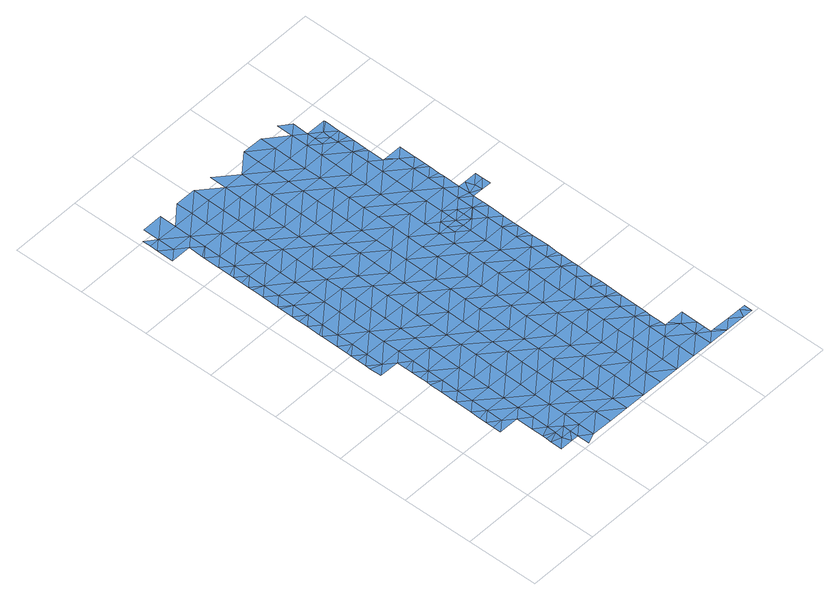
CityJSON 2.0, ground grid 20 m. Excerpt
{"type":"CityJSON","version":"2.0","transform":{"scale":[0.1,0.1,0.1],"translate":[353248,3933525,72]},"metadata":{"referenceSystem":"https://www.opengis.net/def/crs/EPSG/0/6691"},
"CityObjects":{
"waterbody1":{"type":"WaterBody","attributes":{"name":"4","class":"1140","function":"1","WaterBodyRiverFloodingRiskAttribute.description":"2","WaterBodyRiverFloodingRiskAttribute.rankOrg":"2","WaterBodyRiverFloodingRiskAttribute.adminType":"2","WaterBodyRiverFloodingRiskAttribute.scale":"L1"},"geometry":[{"type":"MultiSurface","lod":"1","boundaries":[[[0,1,2]],[[2,1,3]],[[4,1,0]],[[3,5,6]],[[1,5,3]],[[6,5,7]],[[8,9,10]],[[8,11,9]],[[7,12,13]],[[14,9,11]],[[7,5,12]],[[14,15,4]],[[14,11,15]],[[16,17,18]],[[19,13,20]],[[8,21,11]],[[16,22,17]],[[13,12,20]],[[5,1,23]],[[1,4,23]],[[19,24,25]],[[26,27,28]],[[25,24,29]],[[22,30,17]],[[31,32,33]],[[4,15,23]],[[32,18,17]],[[31,18,32]],[[19,20,24]],[[21,34,11]],[[12,5,35]],[[35,5,23]],[[33,36,37]],[[38,39,21]],[[11,40,15]],[[39,26,28]],[[38,26,39]],[[36,41,37]],[[42,43,44]],[[42,29,43]],[[29,24,43]],[[20,12,45]],[[39,34,21]],[[33,32,36]],[[44,46,47]],[[45,12,35]],[[48,49,41]],[[50,32,17]],[[45,51,20]],[[36,48,41]],[[47,46,30]],[[23,15,40]],[[44,43,46]],[[52,39,28]],[[11,34,40]],[[53,50,17]],[[49,54,55]],[[17,30,53]],[[56,36,32]],[[24,20,57]],[[48,54,49]],[[55,54,58]],[[35,23,59]],[[30,46,53]],[[57,20,51]],[[39,52,34]],[[43,24,57]],[[59,23,40]],[[60,45,35]],[[56,48,36]],[[58,61,62]],[[54,61,58]],[[61,63,62]],[[52,28,64]],[[65,60,35]],[[65,35,59]],[[66,51,45]],[[46,67,53]],[[32,50,56]],[[68,54,48]],[[43,57,69]],[[46,43,67]],[[61,70,63]],[[63,70,71]],[[40,34,72]],[[71,70,73]],[[60,66,45]],[[67,43,69]],[[34,52,72]],[[53,74,50]],[[51,75,57]],[[76,61,54]],[[48,56,77]],[[78,79,40]],[[80,73,81]],[[68,48,77]],[[73,70,81]],[[82,69,57]],[[68,76,54]],[[40,72,78]],[[76,70,61]],[[59,40,79]],[[50,83,56]],[[53,67,74]],[[52,64,84]],[[75,51,66]],[[52,85,72]],[[86,80,87]],[[88,60,65]],[[80,81,87]],[[69,82,67]],[[89,81,70]],[[90,86,87]],[[65,59,91]],[[83,50,74]],[[92,93,90]],[[94,77,56]],[[83,95,56]],[[96,78,72]],[[76,89,70]],[[91,59,79]],[[93,92,97]],[[85,52,84]],[[82,57,75]],[[92,90,87]],[[98,74,67]],[[99,66,60]],[[85,96,72]],[[100,101,102]],[[103,87,81]],[[88,99,60]],[[104,105,106]],[[107,97,108]],[[78,109,79]],[[108,97,92]],[[110,83,74]],[[65,91,88]],[[66,99,75]],[[104,100,102]],[[106,100,104]],[[96,109,78]],[[111,107,108]],[[56,95,94]],[[102,101,112]],[[67,82,98]],[[98,110,74]],[[113,114,111]],[[115,92,87]],[[68,77,116]],[[68,117,76]],[[81,89,103]],[[113,111,108]],[[116,117,68]],[[109,118,79]],[[79,119,91]],[[120,121,114]],[[115,108,92]],[[99,122,75]],[[77,94,116]],[[123,89,76]],[[83,124,95]],[[85,84,125]],[[112,126,102]],[[87,103,127]],[[121,120,112]],[[82,75,122]],[[128,124,83]],[[120,114,113]],[[85,129,96]],[[82,130,98]],[[91,131,88]],[[122,130,82]],[[89,123,103]],[[104,102,126]],[[83,110,128]],[[87,127,115]],[[132,129,85]],[[133,113,108]],[[120,126,112]],[[134,135,104]],[[132,85,125]],[[79,118,119]],[[124,136,95]],[[96,137,109]],[[138,116,94]],[[76,117,123]],[[139,134,104]],[[94,95,136]],[[129,137,96]],[[140,120,113]],[[123,141,103]],[[99,88,131]],[[108,115,142]],[[143,128,110]],[[104,126,139]],[[91,119,131]],[[136,138,94]],[[138,117,116]],[[109,144,118]],[[141,145,103]],[[133,108,142]],[[98,130,146]],[[140,126,120]],[[110,98,143]],[[144,119,118]],[[127,103,145]],[[127,147,115]],[[122,99,148]],[[122,149,130]],[[98,146,143]],[[99,131,148]],[[140,113,133]],[[117,150,123]],[[143,151,128]],[[115,147,142]],[[152,131,119]],[[109,137,144]],[[126,153,139]],[[151,154,128]],[[154,136,124]],[[132,125,155]],[[132,156,129]],[[147,127,145]],[[122,148,149]],[[123,157,141]],[[158,153,126]],[[124,128,154]],[[155,125,159]],[[155,156,132]],[[117,138,150]],[[150,157,123]],[[147,160,142]],[[129,156,137]],[[126,140,158]],[[131,161,148]],[[162,138,136]],[[163,130,149]],[[119,144,152]],[[133,142,160]],[[146,130,164]],[[146,165,143]],[[154,162,136]],[[157,166,141]],[[164,165,146]],[[137,167,144]],[[161,131,152]],[[168,149,148]],[[130,163,164]],[[169,147,145]],[[138,170,150]],[[140,133,171]],[[145,141,169]],[[139,153,172]],[[133,160,171]],[[167,137,156]],[[171,173,140]],[[140,174,158]],[[144,175,152]],[[165,176,143]],[[177,148,161]],[[169,141,166]],[[149,178,163]],[[179,157,150]],[[151,143,176]],[[155,159,180]],[[138,162,170]],[[169,181,147]],[[168,148,177]],[[182,156,155]],[[178,164,163]],[[158,183,153]],[[154,151,176]],[[184,179,150]],[[144,167,175]],[[152,185,161]],[[154,186,162]],[[160,147,181]],[[184,150,170]],[[140,173,174]],[[187,172,153]],[[188,155,180]],[[181,189,160]],[[178,149,168]],[[166,157,179]],[[152,175,190]],[[161,191,177]],[[171,160,189]],[[178,192,164]],[[154,176,186]],[[186,193,162]],[[162,194,170]],[[158,174,183]],[[185,152,190]],[[185,191,161]],[[155,188,182]],[[165,164,192]],[[195,176,165]],[[193,194,162]],[[167,156,196]],[[167,197,175]],[[169,166,198]],[[199,181,169]],[[200,184,170]],[[187,153,183]],[[166,179,198]],[[198,199,169]],[[168,177,191]],[[201,188,180]],[[171,189,202]],[[156,182,196]],[[173,171,203]],[[173,204,174]],[[205,186,176]],[[168,206,178]],[[200,179,184]],[[191,206,168]],[[203,171,202]],[[203,204,173]],[[165,192,195]],[[207,201,180]],[[199,208,181]],[[181,209,189]],[[210,192,178]],[[167,196,197]],[[174,211,183]],[[188,212,182]],[[200,170,194]],[[190,175,213]],[[205,176,195]],[[206,210,178]],[[211,187,183]],[[201,212,188]],[[200,214,179]],[[213,175,197]],[[213,215,190]],[[189,216,202]],[[185,215,191]],[[182,217,196]],[[198,179,214]],[[218,199,198]],[[185,190,215]],[[219,186,205]],[[209,181,208]],[[193,220,194]],[[211,174,204]],[[193,186,220]],[[202,221,203]],[[220,186,219]],[[196,222,197]],[[192,210,223]],[[195,192,224]],[[225,208,199]],[[189,209,216]],[[217,182,212]],[[217,222,196]],[[198,214,218]],[[206,191,226]],[[203,227,204]],[[228,210,206]],[[192,223,224]],[[229,225,199]],[[191,215,226]],[[230,214,200]],[[205,195,231]],[[229,199,218]],[[205,232,219]],[[233,212,201]],[[194,220,234]],[[202,216,221]],[[200,194,235]],[[213,197,222]],[[236,215,213]],[[208,237,209]],[[231,195,224]],[[238,206,226]],[[201,207,233]],[[235,194,234]],[[222,236,213]],[[239,217,212]],[[219,232,220]],[[225,237,208]],[[211,204,227]],[[240,241,211]],[[233,207,242]],[[243,216,209]],[[203,221,227]],[[228,206,238]],[[244,224,223]],[[227,240,211]],[[232,205,231]],[[215,245,226]],[[233,246,212]],[[230,200,235]],[[218,214,230]],[[239,247,217]],[[237,243,209]],[[223,210,244]],[[247,248,217]],[[217,248,222]],[[212,246,239]],[[249,231,224]],[[245,215,236]],[[250,238,226]],[[234,220,251]],[[252,235,234]],[[210,228,244]],[[251,220,232]],[[253,236,222]],[[221,216,243]],[[254,227,221]],[[242,255,233]],[[256,225,229]],[[257,253,222]],[[257,222,248]],[[218,230,258]],[[229,218,259]],[[260,250,226]],[[261,239,246]],[[243,254,221]],[[260,226,245]],[[249,224,244]],[[231,262,232]],[[263,245,236]],[[238,264,228]],[[265,230,235]],[[266,267,233]],[[268,240,227]],[[233,267,246]],[[253,263,236]],[[249,262,231]],[[218,258,259]],[[242,269,255]],[[266,233,255]],[[270,237,225]],[[234,251,252]],[[246,271,261]],[[254,268,227]],[[272,265,235]],[[228,264,244]],[[256,229,259]],[[232,273,251]],[[263,274,245]],[[269,275,255]],[[267,271,246]],[[272,235,252]],[[276,260,245]],[[237,270,243]],[[264,238,250]],[[251,277,252]],[[268,278,240]],[[276,245,274]],[[258,230,265]],[[279,259,258]],[[270,225,256]],[[280,254,243]],[[264,281,244]],[[282,250,260]],[[278,283,240]],[[232,262,273]],[[273,284,251]],[[285,275,269]],[[286,260,276]],[[281,287,244]],[[288,289,252]],[[251,284,277]],[[252,277,288]],[[290,256,259]],[[260,286,282]],[[272,252,289]],[[291,268,254]],[[249,244,287]],[[279,258,265]],[[292,264,250]],[[280,243,270]],[[293,285,269]],[[262,249,287]],[[292,250,282]],[[294,270,256]],[[290,259,279]],[[262,295,273]],[[296,277,284]],[[291,254,280]],[[297,272,289]],[[298,278,268]],[[299,300,264]],[[290,294,256]],[[299,264,292]],[[297,301,272]],[[281,264,300]],[[302,280,270]],[[262,287,303]],[[298,283,278]],[[273,304,284]],[[265,272,301]],[[305,268,291]],[[306,307,281]],[[281,307,287]],[[306,281,300]],[[293,308,285]],[[297,289,309]],[[279,265,301]],[[296,284,310]],[[311,290,279]],[[262,303,295]],[[304,310,284]],[[298,268,305]],[[312,291,280]],[[307,313,287]],[[270,294,302]],[[304,273,295]],[[314,308,293]],[[309,315,297]],[[303,287,313]],[[311,279,301]],[[316,294,290]],[[313,317,303]],[[318,280,302]],[[319,295,303]],[[320,305,291]],[[321,283,298]],[[311,322,290]],[[323,324,310]],[[324,323,325]],[[315,326,297]],[[322,316,290]],[[304,323,310]],[[308,314,327]],[[312,280,318]],[[303,317,319]],[[325,323,315]],[[328,298,305]],[[294,329,302]],[[330,331,295]],[[330,295,319]],[[304,295,331]],[[323,326,315]],[[320,291,312]],[[328,321,298]],[[332,318,302]],[[301,297,333]],[[334,323,304]],[[333,297,326]],[[311,301,333]],[[329,332,302]],[[332,312,318]],[[328,305,320]],[[304,331,334]],[[335,322,311]],[[294,316,329]],[[336,337,323]],[[323,337,326]],[[338,320,312]],[[336,323,334]],[[322,335,316]],[[311,333,339]],[[337,340,326]],[[341,338,312]],[[332,341,312]],[[340,342,326]],[[326,342,333]],[[343,328,320]],[[344,343,320]],[[344,320,338]],[[311,339,335]],[[329,316,345]],[[342,346,333]],[[347,348,328]],[[329,349,332]],[[339,333,346]],[[350,316,335]],[[347,328,343]],[[345,316,350]],[[329,345,349]],[[351,335,339]],[[349,352,332]],[[353,338,341]],[[354,341,332]],[[350,355,345]],[[356,351,339]],[[356,339,346]],[[357,348,347]],[[332,352,354]],[[341,358,353]],[[359,360,335]],[[359,335,351]],[[361,341,354]],[[350,335,360]],[[341,361,358]],[[355,350,362]],[[350,360,362]]]}]},
"waterbody2":{"type":"WaterBody","attributes":{"name":"4","class":"1140","function":"1","WaterBodyRiverFloodingRiskAttribute.description":"2","WaterBodyRiverFloodingRiskAttribute.rankOrg":"1","WaterBodyRiverFloodingRiskAttribute.adminType":"2","WaterBodyRiverFloodingRiskAttribute.scale":"L1"},"geometry":[{"type":"MultiSurface","lod":"1","boundaries":[[[363,8,10]],[[21,8,364]],[[38,365,26]],[[8,363,364]],[[38,21,364]],[[38,364,365]],[[365,364,366]],[[366,364,363]]]}]},
"waterbody3":{"type":"WaterBody","attributes":{"name":"4","class":"1140","function":"1","WaterBodyRiverFloodingRiskAttribute.description":"2","WaterBodyRiverFloodingRiskAttribute.rankOrg":"3","WaterBodyRiverFloodingRiskAttribute.adminType":"2","WaterBodyRiverFloodingRiskAttribute.scale":"L1"},"geometry":[{"type":"MultiSurface","lod":"1","boundaries":[[[324,296,310]],[[277,296,288]],[[288,296,367]],[[296,324,367]],[[367,324,325]],[[289,288,367]],[[315,309,367]],[[309,289,367]],[[325,315,367]]]}]},
"waterbody4":{"type":"WaterBody","attributes":{"name":"4","class":"1140","function":"1","WaterBodyRiverFloodingRiskAttribute.description":"2","WaterBodyRiverFloodingRiskAttribute.rankOrg":"1","WaterBodyRiverFloodingRiskAttribute.adminType":"2","WaterBodyRiverFloodingRiskAttribute.scale":"L1"},"geometry":[{"type":"MultiSurface","lod":"1","boundaries":[[[368,342,340]],[[369,370,371]],[[370,372,373]],[[368,373,372]],[[371,340,337]],[[373,368,340]],[[371,373,340]],[[370,373,371]]]}]},
"waterbody5":{"type":"WaterBody","attributes":{"name":"4","class":"1140","function":"1","WaterBodyRiverFloodingRiskAttribute.description":"2","WaterBodyRiverFloodingRiskAttribute.rankOrg":"1","WaterBodyRiverFloodingRiskAttribute.adminType":"2","WaterBodyRiverFloodingRiskAttribute.scale":"L1"},"geometry":[{"type":"MultiSurface","lod":"1","boundaries":[[[374,375,376]],[[376,358,374]],[[353,358,376]],[[353,344,338]],[[376,344,353]],[[344,376,343]],[[376,375,343]]]}]}
},
"vertices":[
[108,181,10],[137,203,10],[108,202,10],[109,226,10],[165,180,10],[138,249,10],[109,245,10],[109,273,11],[192,86,9],[164,99,10],[163,87,10],[192,110,10],[138,296,11],[110,320,11],[164,133,10],[193,156,11],[57,538,12],[85,527,12],[58,551,12],[111,365,12],[139,342,11],[220,86,9],[57,505,12],[193,202,10],[140,388,12],[111,400,12],[219,40,8],[218,6,8],[247,17,8],[112,412,12],[113,504,12],[58,576,12],[86,574,12],[58,598,12],[249,109,10],[194,248,10],[87,620,12],[59,611,12],[219,63,8],[248,63,8],[249,155,10],[59,643,12],[112,431,12],[141,434,12],[112,458,12],[195,295,11],[141,480,12],[113,477,12],[88,666,12],[60,690,12],[143,573,12],[196,341,11],[304,62,8],[142,527,12],[88,713,12],[60,697,12],[144,619,12],[196,387,12],[61,736,12],[250,201,9],[252,294,10],[89,759,12],[61,760,12],[61,782,12],[304,16,8],[251,247,10],[252,340,11],[198,480,12],[145,712,12],[197,434,12],[90,805,12],[62,819,12],[305,108,8],[62,829,12],[199,526,12],[253,386,12],[146,758,12],[144,665,12],[306,154,9],[307,200,9],[63,875,12],[91,851,12],[254,433,12],[200,572,12],[360,15,8],[361,61,8],[64,908,12],[91,897,12],[308,293,10],[147,804,12],[64,921,12],[308,246,9],[92,943,12],[64,941,12],[201,664,12],[200,618,12],[362,107,8],[65,967,12],[255,479,12],[309,339,11],[10,1153,13],[10,1107,13],[39,1130,13],[147,850,12],[39,1176,13],[11,1199,13],[11,1176,13],[65,979,12],[93,990,12],[363,153,8],[255,525,12],[65,1014,12],[67,1106,13],[94,1036,12],[66,1059,12],[149,942,12],[202,711,12],[203,757,12],[363,199,8],[364,245,9],[95,1082,12],[66,1064,12],[310,385,11],[203,803,12],[257,617,12],[417,14,8],[95,1129,13],[148,896,12],[256,571,12],[419,106,8],[311,432,12],[365,292,10],[418,60,8],[150,1035,12],[97,1221,13],[40,1222,13],[258,663,12],[419,152,8],[258,710,12],[96,1175,13],[151,1081,12],[204,849,12],[150,989,12],[312,524,12],[420,199,8],[205,896,12],[311,478,12],[206,942,12],[366,338,10],[366,384,11],[259,756,12],[313,570,12],[421,245,9],[153,1174,13],[314,616,12],[474,59,8],[475,105,9],[260,802,12],[152,1128,13],[474,13,8],[206,988,12],[422,291,10],[314,662,12],[367,431,12],[368,477,12],[369,523,12],[261,849,12],[476,152,9],[423,383,11],[261,895,12],[315,709,12],[207,1034,12],[153,1220,13],[208,1080,12],[209,1127,12],[477,198,8],[370,569,12],[422,337,10],[424,430,12],[317,801,12],[530,12,8],[262,941,12],[532,104,9],[209,1173,13],[316,755,12],[478,290,10],[370,615,12],[210,1219,13],[531,58,8],[263,987,12],[478,244,9],[479,336,10],[425,476,12],[371,661,12],[372,708,12],[425,522,12],[533,151,9],[533,197,8],[317,848,12],[318,894,12],[373,754,12],[588,57,8],[264,1033,12],[265,1079,12],[265,1126,12],[426,568,12],[480,382,11],[587,11,8],[319,940,12],[320,986,12],[481,429,12],[266,1172,13],[589,103,8],[534,243,9],[373,800,12],[535,289,10],[320,1032,12],[589,150,8],[374,847,12],[427,614,12],[428,661,12],[321,1078,12],[590,196,8],[481,475,12],[482,521,12],[376,939,12],[536,335,10],[322,1125,12],[537,428,11],[375,893,12],[430,799,12],[483,568,12],[484,614,12],[644,56,8],[428,707,12],[429,753,12],[591,242,9],[376,985,12],[536,381,11],[618,126,8],[323,1171,12],[267,1218,13],[644,10,8],[377,1031,12],[538,474,12],[592,288,10],[645,102,8],[618,139,8],[618,173,8],[539,520,12],[593,380,11],[484,660,12],[485,706,12],[619,218,9],[378,1077,12],[672,33,8],[432,938,12],[619,189,8],[431,846,12],[431,892,12],[592,334,10],[628,126,8],[540,567,12],[620,265,9],[594,427,11],[487,798,12],[673,54,8],[673,78,8],[379,1124,12],[700,9,8],[433,984,12],[674,125,8],[486,752,12],[540,613,12],[620,279,10],[682,33,8],[621,311,10],[513,682,12],[379,1170,12],[487,845,12],[434,1030,12],[595,473,11],[621,357,10],[380,1216,12],[541,659,12],[729,32,8],[621,327,10],[595,519,12],[514,706,12],[514,729,12],[488,891,12],[435,1076,12],[622,403,11],[757,8,8],[489,937,12],[597,612,12],[541,682,12],[543,751,12],[436,1169,12],[622,419,11],[623,450,11],[543,797,12],[490,983,12],[596,566,12],[598,658,12],[435,1123,12],[623,465,11],[624,495,12],[768,31,8],[542,729,12],[570,681,12],[544,844,12],[491,1076,12],[624,542,12],[785,8,8],[570,728,12],[546,936,12],[625,558,12],[490,1030,12],[625,588,12],[492,1122,12],[437,1215,12],[545,890,12],[598,704,12],[570,682,12],[570,705,12],[599,750,12],[786,31,8],[493,1168,12],[546,983,12],[625,603,12],[626,634,12],[547,1029,12],[600,796,12],[627,681,12],[601,889,12],[627,698,12],[627,727,12],[520,1098,12],[601,843,12],[628,741,12],[548,1075,12],[628,773,12],[521,1145,12],[521,1122,12],[574,959,12],[629,819,12],[522,1190,12],[493,1214,12],[575,1005,12],[602,935,12],[630,866,12],[575,1014,12],[548,1098,12],[576,1051,12],[580,959,12],[629,837,12],[522,1192,12],[576,1097,12],[630,880,12],[630,911,12],[576,1070,12],[631,958,12],
[163,73,9],[191,64,8],[199,41,8],[163,41,8],
[542,705,12],
[647,772,12],[684,726,12],[684,750,12],[658,727,12],[684,772,12],[656,749,12],
[577,1140,12],[577,1144,12],[549,1121,12]
]}
